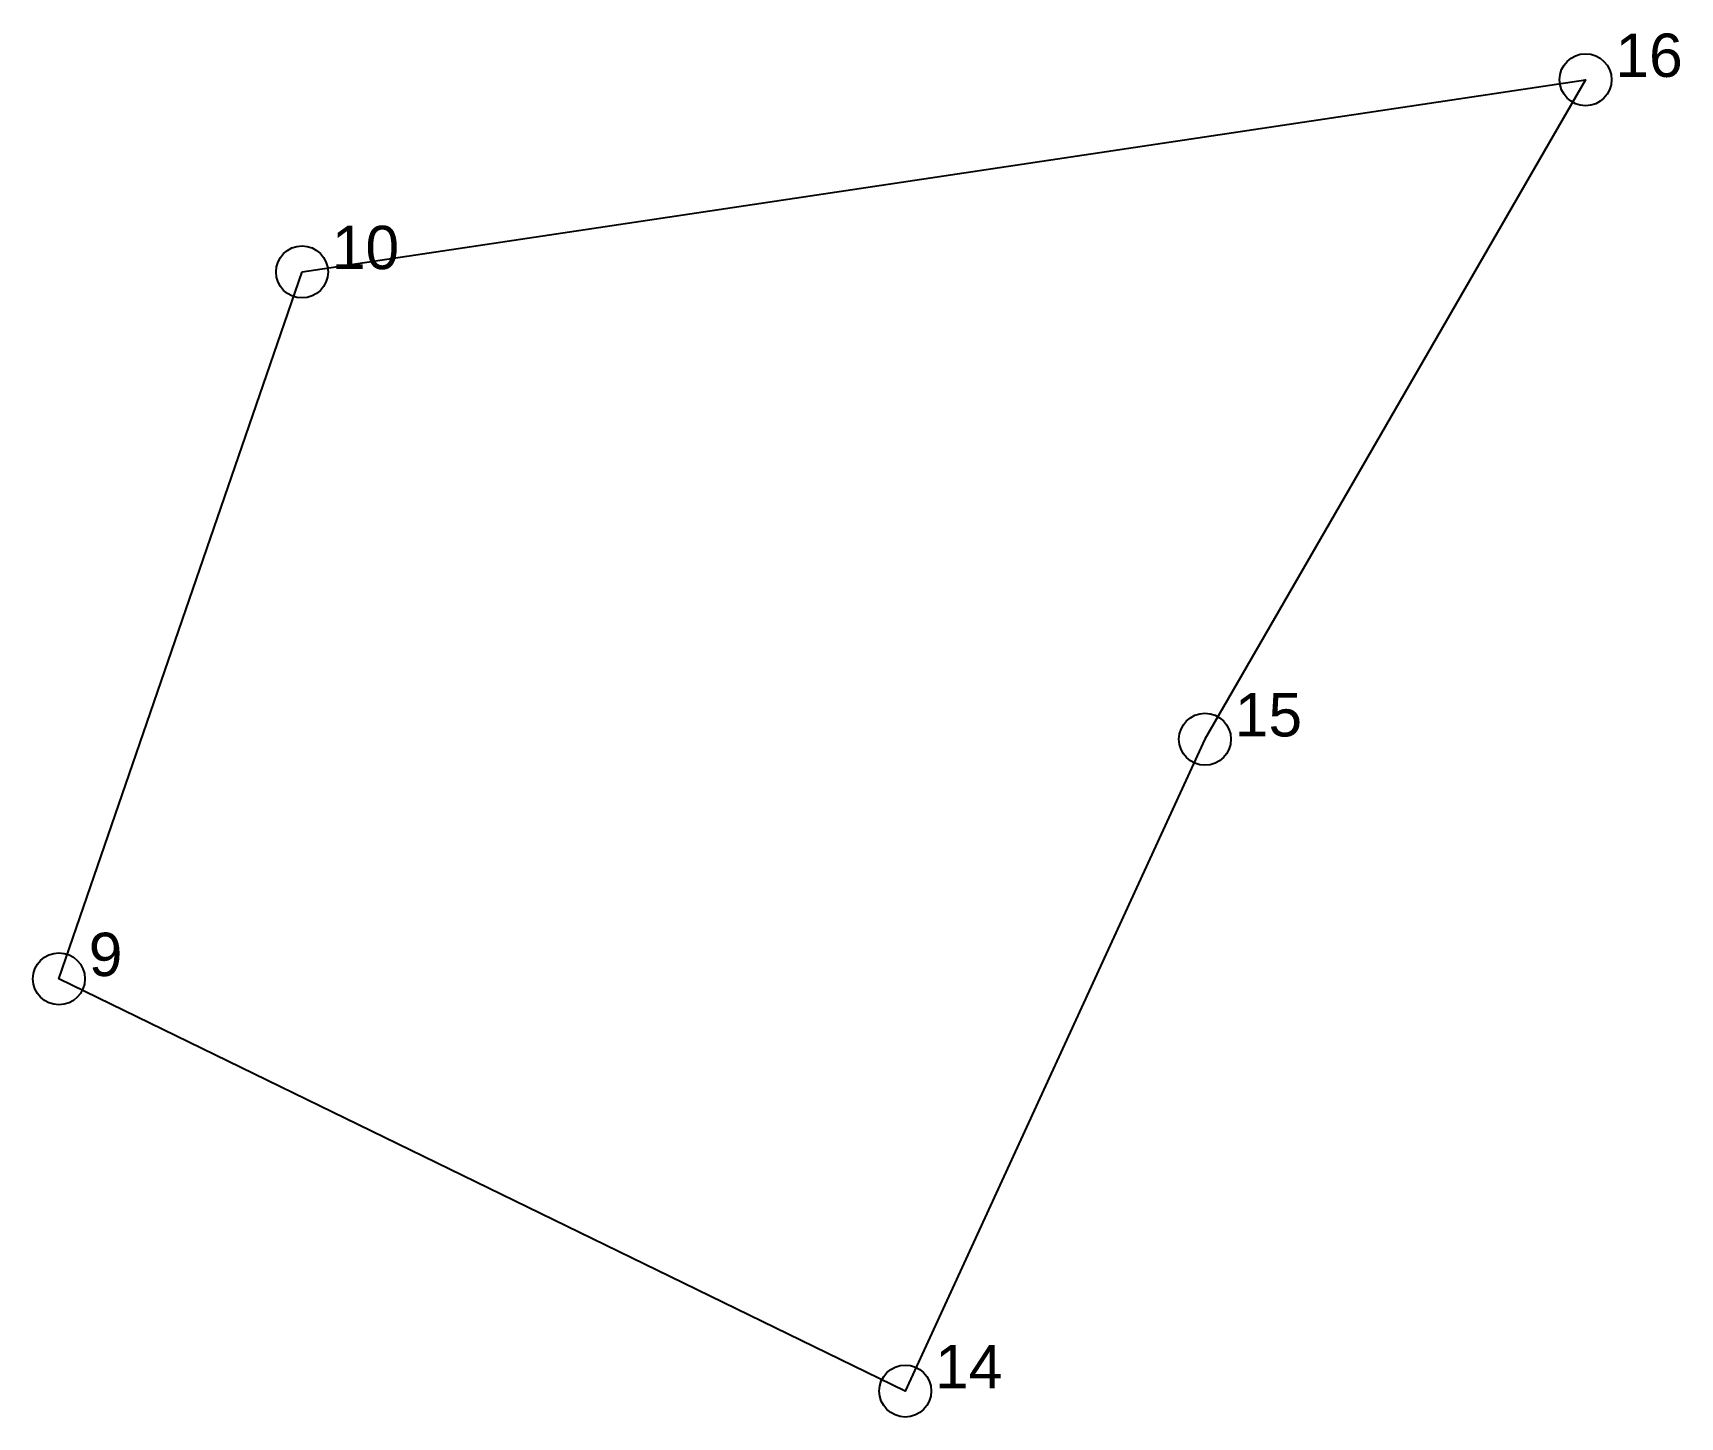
# Model space of a CAD drawing. Header units: centimetres. Extents: x 3449 to 7724, y 2099 to 5692.
import ezdxf

# ---------------------------------------------------------------- set-up
doc = ezdxf.new("R2010")
doc.units = ezdxf.units.CM
doc.layers.add('arazi kot', color=1, linetype='Continuous')
doc.styles.get("Standard").update_dxf_attribs({"font": 'arial.ttf'})

msp = doc.modelspace()

# ---------------------------------------------------------------- linework, layer by layer
msp.add_lwpolyline([(4147.1, 5071.2), (7479.1, 5570.2), (6491.1, 3858.2), (5713.1, 2166.2), (3516.1, 3236.2)], close=True)
at = {"layer": 'arazi kot'}
for centre in [(7479.1, 5570.2), (4147.1, 5071.2), (6491.1, 3858.2), (3516.1, 3236.2), (5713.1, 2166.2)]:
    msp.add_circle(centre, 67.5, dxfattribs=at)

# ---------------------------------------------------------------- texts
at = {"layer": 'arazi kot', "char_height": 112.5, "attachment_point": 1}
for s, insert in [('16', (7556.5, 5690)), ('10', (4224.5, 5191)), ('15', (6568.5, 3978)), ('9', (3593.5, 3356)), ('14', (5790.5, 2286))]:
    msp.add_mtext_dynamic_manual_height_columns(s, width=385.575, gutter_width=562.5, heights=[0], dxfattribs=dict(at, insert=insert))

doc.saveas('drawing.dxf')
